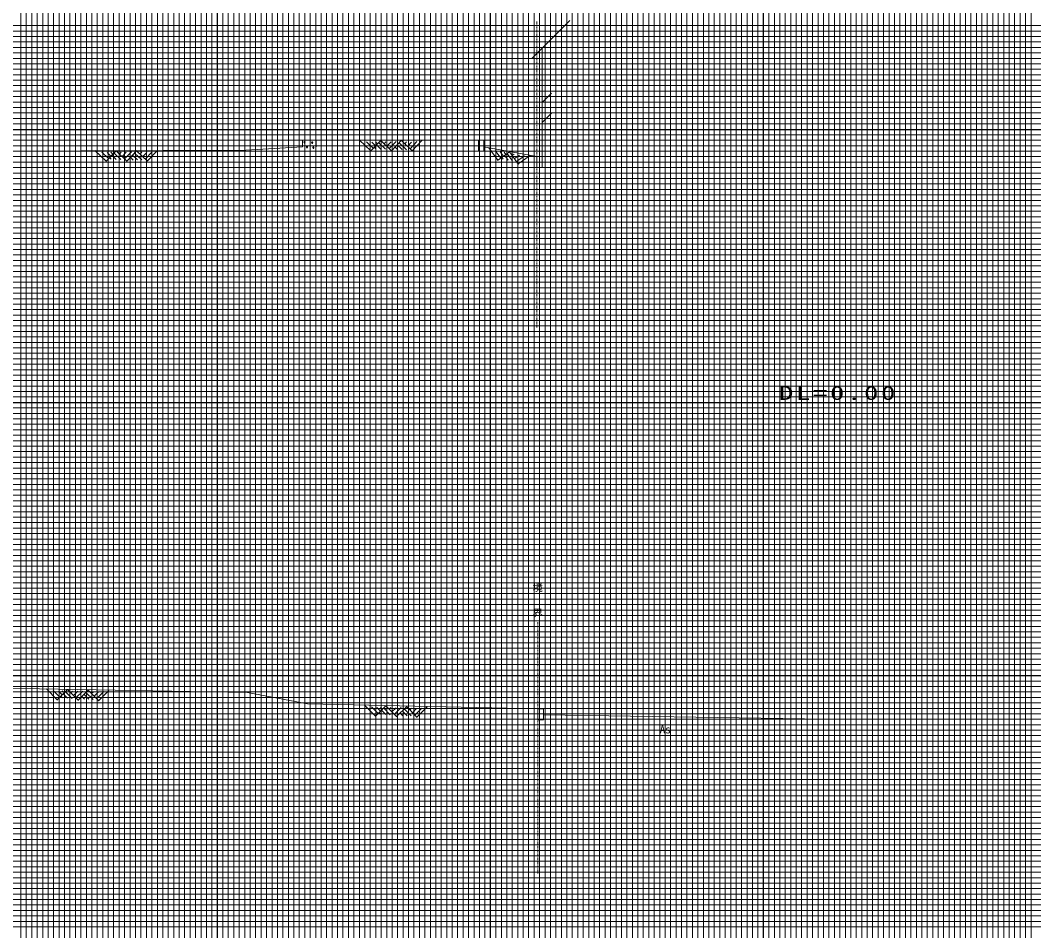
# Model space of a CAD drawing. Units: millimetres on the paper. Extents: x -400 to 400, y -1955 to 275.
# Drawn here: x -186.6 to -1, y -21.7 to 145 of the extents above; entities that cross this region are included whole.
import ezdxf
from ezdxf.enums import TextEntityAlignment as Align

# ---------------------------------------------------------------- set-up
doc = ezdxf.new("R2010")
doc.units = ezdxf.units.MM
doc.linetypes.add('DASHED_DOTTED', pattern=[9.25, 6, -1.5, 0.25, -1.5])
doc.linetypes.add('LONG_DASHED_DOTTED', pattern=[15.25, 12, -1.5, 0.25, -1.5])
doc.layers.add('0-0', color=7, linetype='Continuous')
doc.layers.add('0-1_レイヤ1', color=7, linetype='Continuous', lineweight=13)
doc.styles.add('@ＭＳ ゴシック', font='')
doc.styles.add('ＭＳ ゴシック', font='')
doc.styles.get('@ＭＳ ゴシック').set_extended_font_data('@MS Gothic')
doc.styles.get('ＭＳ ゴシック').set_extended_font_data('MS Gothic')

# ---------------------------------------------------------------- blocks, each defined once
blk = doc.blocks.new('EVOBLK_2011051147_62')
at = {"layer": '0-1_レイヤ1', "color": 131}
for p, q in [((234, 22), (234, 572)), ((235, 22), (235, 572)), ((236, 22), (236, 572)), ((237, 22), (237, 572)), ((238, 22), (238, 572)), ((239, 22), (239, 572)), ((241, 22), (241, 572)), ((242, 22), (242, 572)), ((243, 22), (243, 572)), ((244, 22), (244, 572)), ((245, 22), (245, 572)), ((246, 22), (246, 572)), ((247, 22), (247, 572)), ((248, 22), (248, 572)), ((249, 22), (249, 572)), ((251, 22), (251, 572)), ((252, 22), (252, 572)), ((253, 22), (253, 572)), ((254, 22), (254, 572)), ((255, 22), (255, 572)), ((256, 22), (256, 572)), ((257, 22), (257, 572)), ((258, 22), (258, 572)), ((259, 22), (259, 572)), ((261, 22), (261, 572)), ((262, 22), (262, 572)), ((263, 22), (263, 572)), ((264, 22), (264, 572)), ((265, 22), (265, 572)), ((266, 22), (266, 572)), ((267, 22), (267, 572)), ((268, 22), (268, 572)), ((269, 22), (269, 572)), ((271, 22), (271, 572)), ((272, 22), (272, 572)), ((273, 22), (273, 572)), ((274, 22), (274, 572)), ((275, 22), (275, 572)), ((276, 22), (276, 572)), ((277, 22), (277, 572)), ((278, 22), (278, 572)), ((279, 22), (279, 572)), ((281, 22), (281, 572)), ((282, 22), (282, 572)), ((283, 22), (283, 572)), ((284, 22), (284, 572)), ((285, 22), (285, 572)), ((286, 22), (286, 572)), ((287, 22), (287, 572)), ((288, 22), (288, 572)), ((289, 22), (289, 572)), ((291, 22), (291, 572)), ((292, 22), (292, 572)), ((293, 22), (293, 572)), ((294, 22), (294, 572)), ((295, 22), (295, 572)), ((296, 22), (296, 572)), ((297, 22), (297, 572)), ((298, 22), (298, 572)), ((299, 22), (299, 572)), ((301, 22), (301, 572)), ((302, 22), (302, 572)), ((303, 22), (303, 572)), ((304, 22), (304, 572)), ((305, 22), (305, 572)), ((306, 22), (306, 572)), ((307, 22), (307, 572)), ((308, 22), (308, 572)), ((309, 22), (309, 572)), ((311, 22), (311, 572)), ((312, 22), (312, 572)), ((313, 22), (313, 572)), ((314, 22), (314, 572)), ((315, 22), (315, 572)), ((316, 22), (316, 572)), ((317, 22), (317, 572)), ((318, 22), (318, 572)), ((319, 22), (319, 572)), ((321, 22), (321, 572)), ((322, 22), (322, 572)), ((323, 22), (323, 572)), ((324, 22), (324, 572)), ((325, 22), (325, 572)), ((326, 22), (326, 572)), ((327, 22), (327, 572)), ((328, 22), (328, 572)), ((329, 22), (329, 572)), ((331, 22), (331, 572)), ((332, 22), (332, 572)), ((333, 22), (333, 572)), ((334, 22), (334, 572)), ((335, 22), (335, 572)), ((336, 22), (336, 572)), ((337, 22), (337, 572)), ((338, 22), (338, 572)), ((339, 22), (339, 572)), ((341, 22), (341, 572)), ((342, 22), (342, 572)), ((343, 22), (343, 572)), ((344, 22), (344, 572)), ((345, 22), (345, 572)), ((346, 22), (346, 572)), ((347, 22), (347, 572)), ((348, 22), (348, 572)), ((349, 22), (349, 572)), ((351, 22), (351, 572)), ((352, 22), (352, 572)), ((353, 22), (353, 572)), ((354, 22), (354, 572)), ((355, 22), (355, 572)), ((356, 22), (356, 572)), ((357, 22), (357, 572)), ((358, 22), (358, 572)), ((359, 22), (359, 572)), ((361, 22), (361, 572)), ((362, 22), (362, 572)), ((363, 22), (363, 572)), ((364, 22), (364, 572)), ((365, 22), (365, 572)), ((366, 22), (366, 572)), ((367, 22), (367, 572)), ((368, 22), (368, 572)), ((369, 22), (369, 572)), ((371, 22), (371, 572)), ((372, 22), (372, 572)), ((373, 22), (373, 572)), ((374, 22), (374, 572)), ((375, 22), (375, 572)), ((376, 22), (376, 572)), ((377, 22), (377, 572)), ((378, 22), (378, 572)), ((379, 22), (379, 572)), ((381, 22), (381, 572)), ((382, 22), (382, 572)), ((383, 22), (383, 572)), ((384, 22), (384, 572)), ((385, 22), (385, 572)), ((386, 22), (386, 572)), ((387, 22), (387, 572)), ((388, 22), (388, 572)), ((389, 22), (389, 572)), ((391, 22), (391, 572)), ((392, 22), (392, 572)), ((393, 22), (393, 572)), ((394, 22), (394, 572)), ((395, 22), (395, 572)), ((396, 22), (396, 572)), ((397, 22), (397, 572)), ((398, 22), (398, 572)), ((399, 22), (399, 572)), ((401, 22), (401, 572)), ((402, 22), (402, 572)), ((403, 22), (403, 572)), ((404, 22), (404, 572)), ((405, 22), (405, 572)), ((406, 22), (406, 572)), ((407, 22), (407, 572)), ((408, 22), (408, 572)), ((409, 22), (409, 572)), ((411, 22), (411, 572)), ((412, 22), (412, 572)), ((413, 22), (413, 572)), ((414, 22), (414, 572)), ((415, 22), (415, 572)), ((416, 22), (416, 572)), ((417, 22), (417, 572)), ((418, 22), (418, 572)), ((419, 22), (419, 572)), ((20, 441), (820, 441)), ((20, 440), (820, 440)), ((20, 439), (820, 439)), ((20, 438), (820, 438)), ((20, 437), (820, 437)), ((20, 436), (820, 436)), ((20, 435), (820, 435)), ((20, 434), (820, 434)), ((20, 433), (820, 433)), ((20, 431), (820, 431)), ((20, 430), (820, 430)), ((20, 429), (820, 429)), ((20, 428), (820, 428)), ((20, 427), (820, 427)), ((20, 426), (820, 426)), ((20, 425), (820, 425)), ((20, 424), (820, 424)), ((20, 423), (820, 423)), ((20, 421), (820, 421)), ((20, 420), (820, 420)), ((20, 419), (820, 419)), ((20, 418), (820, 418)), ((20, 417), (820, 417)), ((20, 416), (820, 416)), ((20, 415), (820, 415)), ((20, 414), (820, 414)), ((20, 413), (820, 413)), ((20, 411), (820, 411)), ((20, 410), (820, 410)), ((20, 409), (820, 409)), ((20, 408), (820, 408)), ((20, 407), (820, 407)), ((20, 406), (820, 406)), ((20, 405), (820, 405)), ((20, 404), (820, 404)), ((20, 403), (820, 403)), ((20, 401), (820, 401)), ((20, 400), (820, 400)), ((20, 399), (820, 399)), ((20, 398), (820, 398)), ((20, 397), (820, 397)), ((20, 396), (820, 396)), ((20, 395), (820, 395)), ((20, 394), (820, 394)), ((20, 393), (820, 393)), ((20, 391), (820, 391)), ((20, 390), (820, 390)), ((20, 389), (820, 389)), ((20, 388), (820, 388)), ((20, 387), (820, 387)), ((20, 386), (820, 386)), ((20, 385), (820, 385)), ((20, 384), (820, 384)), ((20, 383), (820, 383)), ((20, 381), (820, 381)), ((20, 380), (820, 380)), ((20, 379), (820, 379)), ((20, 378), (820, 378)), ((20, 377), (820, 377)), ((20, 376), (820, 376)), ((20, 375), (820, 375)), ((20, 374), (820, 374)), ((20, 373), (820, 373)), ((20, 371), (820, 371)), ((20, 370), (820, 370)), ((20, 369), (820, 369)), ((20, 368), (820, 368)), ((20, 367), (820, 367)), ((20, 366), (820, 366)), ((20, 365), (820, 365)), ((20, 364), (820, 364)), ((20, 363), (820, 363)), ((20, 361), (820, 361)), ((20, 360), (820, 360)), ((20, 359), (820, 359)), ((20, 358), (820, 358)), ((20, 357), (820, 357)), ((20, 356), (820, 356)), ((20, 355), (820, 355)), ((20, 354), (820, 354)), ((20, 353), (820, 353)), ((20, 351), (820, 351)), ((20, 350), (820, 350)), ((20, 349), (820, 349)), ((20, 348), (820, 348)), ((20, 347), (820, 347)), ((20, 346), (820, 346)), ((20, 345), (820, 345)), ((20, 344), (820, 344)), ((20, 343), (820, 343)), ((20, 341), (820, 341)), ((20, 340), (820, 340)), ((20, 339), (820, 339)), ((20, 338), (820, 338)), ((20, 337), (820, 337)), ((20, 336), (820, 336)), ((20, 335), (820, 335)), ((20, 334), (820, 334)), ((20, 333), (820, 333)), ((20, 331), (820, 331)), ((20, 330), (820, 330)), ((20, 329), (820, 329)), ((20, 328), (820, 328)), ((20, 327), (820, 327)), ((20, 326), (820, 326)), ((20, 325), (820, 325)), ((20, 324), (820, 324)), ((20, 323), (820, 323)), ((20, 321), (820, 321)), ((20, 320), (820, 320)), ((20, 319), (820, 319)), ((20, 318), (820, 318)), ((20, 317), (820, 317)), ((20, 316), (820, 316)), ((20, 315), (820, 315)), ((20, 314), (820, 314)), ((20, 313), (820, 313)), ((20, 311), (820, 311)), ((20, 310), (820, 310)), ((20, 309), (820, 309)), ((20, 308), (820, 308)), ((20, 307), (820, 307)), ((20, 306), (820, 306)), ((20, 305), (820, 305)), ((20, 304), (820, 304)), ((20, 303), (820, 303)), ((20, 301), (820, 301)), ((20, 300), (820, 300)), ((20, 299), (820, 299)), ((20, 298), (820, 298)), ((20, 297), (820, 297)), ((20, 296), (820, 296)), ((20, 295), (820, 295)), ((20, 294), (820, 294)), ((20, 293), (820, 293)), ((20, 291), (820, 291)), ((20, 290), (820, 290)), ((20, 289), (820, 289)), ((20, 288), (820, 288)), ((20, 287), (820, 287)), ((20, 286), (820, 286)), ((20, 285), (820, 285)), ((20, 284), (820, 284)), ((20, 283), (820, 283)), ((20, 281), (820, 281)), ((20, 280), (820, 280)), ((20, 279), (820, 279)), ((20, 278), (820, 278)), ((20, 277), (820, 277)), ((20, 276), (820, 276))]:
    blk.add_line(p, q, dxfattribs=at)
at = {"layer": '0-1_レイヤ1', "color": 131, "lineweight": 18}
for p, q in [((240, 22), (240, 572)), ((250, 22), (250, 572)), ((260, 22), (260, 572)), ((280, 22), (280, 572)), ((290, 22), (290, 572)), ((300, 22), (300, 572)), ((310, 22), (310, 572)), ((330, 22), (330, 572)), ((340, 22), (340, 572)), ((350, 22), (350, 572)), ((360, 22), (360, 572)), ((380, 22), (380, 572)), ((390, 22), (390, 572)), ((400, 22), (400, 572)), ((410, 22), (410, 572)), ((20, 432), (820, 432)), ((20, 412), (820, 412)), ((20, 402), (820, 402)), ((20, 392), (820, 392)), ((20, 382), (820, 382)), ((20, 362), (820, 362)), ((20, 352), (820, 352)), ((20, 342), (820, 342)), ((20, 332), (820, 332)), ((20, 312), (820, 312)), ((20, 302), (820, 302)), ((20, 292), (820, 292)), ((20, 282), (820, 282))]:
    blk.add_line(p, q, dxfattribs=at)
at = {"layer": '0-1_レイヤ1', "color": 4, "lineweight": 25}
for p, q in [((270, 22), (270, 572)), ((320, 22), (320, 572)), ((370, 22), (370, 572)), ((20, 422), (820, 422)), ((20, 372), (820, 372)), ((20, 322), (820, 322))]:
    blk.add_line(p, q, dxfattribs=at)
blk = doc.blocks.new('CCURVE_ORG160')
at = {"layer": '0-1_レイヤ1', "linetype": 'LONG_DASHED_DOTTED', "lineweight": 25}
for start, end in [(90, 270), (270, 90)]:
    blk.add_arc((44312595.3, 34347764.4), 10, start, end, dxfattribs=at)
blk = doc.blocks.new('CCURVE_ORG161')
at = {"layer": '0-1_レイヤ1', "linetype": 'LONG_DASHED_DOTTED', "lineweight": 25}
for start, end in [(90, 270), (270, 90)]:
    blk.add_arc((44312641.2, 34347675.6), 10, start, end, dxfattribs=at)
blk = doc.blocks.new('CCURVE_ORG162')
at = {"layer": '0-1_レイヤ1', "linetype": 'LONG_DASHED_DOTTED', "lineweight": 25}
for start, end in [(90, 270), (270, 90)]:
    blk.add_arc((44312735.8, 34347757.3), 10, start, end, dxfattribs=at)
blk = doc.blocks.new('CCURVE_ORG163')
at = {"layer": '0-1_レイヤ1', "linetype": 'LONG_DASHED_DOTTED', "lineweight": 25}
for start, end in [(90, 270), (270, 90)]:
    blk.add_arc((44312757.9, 34347666), 10, start, end, dxfattribs=at)
blk = doc.blocks.new('EVOBLK_2011051147_37')
at = {"layer": '0-1_レイヤ1'}
for p, q in [((44307867.3, 34337756.3), (44308067.4, 34337555.6)), ((44307992.1, 34337726.2), (44308115, 34337603)), ((44308061.4, 34337549.6), (44308255.8, 34337743.4)), ((44308089.4, 34337715.2), (44308158.2, 34337646.1)), ((44308159.2, 34337723.2), (44308197.3, 34337685)), ((44308456, 34337542.5), (44308255.8, 34337743.4)), ((44308348.4, 34337713.9), (44308316.6, 34337682.3)), ((44308443.3, 34337712.2), (44308364.8, 34337634)), ((44308535.6, 34337715.8), (44308409, 34337589.6)), ((44308638.9, 34337737.7), (44308449.5, 34337549)), ((44308827.7, 34337536.6), (44308633, 34337731.9)), ((44309013.1, 34337728.3), (44308824.2, 34337540.1)), ((44308164.3, 34337593.3), (44308134.9, 34337622.8)), ((44308256.4, 34337586.4), (44308177.6, 34337665.5)), ((44308338.1, 34337582.3), (44308216.5, 34337704.3)), ((44308567.2, 34337565), (44308516.5, 34337615.8)), ((44308646.3, 34337566.2), (44308556.8, 34337656)), ((44308722.7, 34337562.2), (44308593.2, 34337692.2)), ((44308728.1, 34337705.1), (44308693.8, 34337670.9)), ((44308816.8, 34337696.2), (44308742.5, 34337622.1)), ((44308917.8, 34337706.3), (44308787.7, 34337576.7))]:
    blk.add_line(p, q, dxfattribs=at)
blk = doc.blocks.new('EVOBLK_2011051147_38')
at = {"layer": '0-1_レイヤ1'}
for p, q in [((44313696, 34337457.7), (44313895.4, 34337256.3)), ((44313820.7, 34337427.1), (44313943.1, 34337303.5)), ((44313889.3, 34337250.3), (44314084.4, 34337443.4)), ((44313917.9, 34337415.8), (44313986.5, 34337346.5)), ((44313987.7, 34337423.6), (44314025.7, 34337385.3)), ((44314084.5, 34337286.5), (44314006, 34337365.8)), ((44314166.2, 34337282.1), (44314045, 34337404.4)), ((44314284, 34337241.9), (44314084.4, 34337443.4)), ((44314176.9, 34337413.7), (44314145, 34337382.2)), ((44314271.8, 34337411.7), (44314193, 34337333.7)), ((44314364.1, 34337415), (44314237.1, 34337289.2)), ((44314467.4, 34337436.5), (44314277.5, 34337248.4)), ((44314474.3, 34337265), (44314385.2, 34337355)), ((44314550.7, 34337260.7), (44314421.6, 34337391.1)), ((44314655.6, 34337234.7), (44314461.6, 34337430.7)), ((44314556.6, 34337403.6), (44314522.2, 34337369.5)), ((44314645.2, 34337394.4), (44314570.7, 34337320.5)), ((44314746.3, 34337404.2), (44314615.8, 34337275)), ((44314841.7, 34337425.9), (44314652.2, 34337238.2)), ((44313992.4, 34337293.7), (44313963.1, 34337323.3)), ((44314395.2, 34337264), (44314344.7, 34337315))]:
    blk.add_line(p, q, dxfattribs=at)
blk = doc.blocks.new('EVOBLK_2011051147_41')
at = {"layer": '0-1_レイヤ1', "linetype": 'DASHED_DOTTED'}
blk.add_line((44316849.9, 34349982.5), (44316849.9, 34344370.3), dxfattribs=at)
at = {"layer": '0-1_レイヤ1'}
for p, q in [((44313602.6, 34347800), (44313807.5, 34347604.2)), ((44313728.1, 34347772.9), (44313853.9, 34347652.7)), ((44313801.7, 34347598), (44313991.3, 34347796.5)), ((44313825.7, 34347764.3), (44313896.1, 34347696.9)), ((44313895.2, 34347774), (44313934.2, 34347736.8)), ((44314077.5, 34347637.5), (44313953, 34347756.4)), ((44314196.4, 34347600.6), (44313991.3, 34347796.5)), ((44314084.6, 34347769.4), (44314053.6, 34347737)), ((44314179.5, 34347770), (44314102.9, 34347689.8)), ((44314271.7, 34347775.8), (44314148.2, 34347646.6)), ((44314374.4, 34347800.2), (44314189.7, 34347606.9)), ((44314462.5, 34347626.8), (44314329.8, 34347753.5)), ((44314568.1, 34347603.7), (44314368.7, 34347794.2)), ((44314464.4, 34347769.8), (44314431, 34347734.7)), ((44314553.3, 34347763), (44314480.8, 34347687.1)), ((44314654, 34347775.6), (44314527.1, 34347642.9)), ((44314748.8, 34347800), (44314564.5, 34347607.1)), ((44305999.9, 34347600), (44311519.9, 34347620)), ((44308754.8, 34347610), (44308960.5, 34347414.9)), ((44308880.4, 34347583.4), (44309006.7, 34347463.6)), ((44308954.6, 34347408.7), (44309143.5, 34347607.9)), ((44308978, 34347575.1), (44309048.7, 34347508)), ((44309047.5, 34347585), (44309086.6, 34347547.9)), ((44309230.3, 34347449.2), (44309105.4, 34347567.7)), ((44309349.3, 34347412.7), (44309143.5, 34347607.9)), ((44309236.9, 34347581.1), (44309206.1, 34347548.6)), ((44309331.8, 34347582), (44309255.5, 34347501.6)), ((44309424, 34347588.2), (44309301, 34347458.5)), ((44309526.6, 34347613), (44309342.6, 34347419)), ((44309615.3, 34347439.9), (44309482.2, 34347566.2)), ((44309721, 34347417.2), (44309520.9, 34347607)), ((44309616.7, 34347582.9), (44309583.4, 34347547.7)), ((44309705.6, 34347576.5), (44309633.4, 34347500.3)), ((44309806.3, 34347589.4), (44309679.9, 34347456.2)), ((44309901, 34347614.1), (44309717.4, 34347420.6)), ((44313903.5, 34347644.3), (44313873.3, 34347673.1)), ((44313995.8, 34347639.6), (44313915.1, 34347716.7)), ((44314307, 34347625.8), (44314255.1, 34347675.3)), ((44314386, 34347628.9), (44314294.4, 34347716.5)), ((44309056.2, 34347455.4), (44309026, 34347484)), ((44309148.6, 34347451), (44309067.6, 34347527.8)), ((44309459.8, 34347438.3), (44309407.7, 34347487.7)), ((44309538.8, 34347441.7), (44309446.9, 34347529))]:
    blk.add_line(p, q, dxfattribs=at)
blk = doc.blocks.new('EVOBLK_2011051147_42')
at = {"layer": '0-1_レイヤ1'}
for p, q in [((44315968.1, 34347663.6), (44316133.8, 34347433.7)), ((44316086.6, 34347614.1), (44316188.3, 34347472.9)), ((44316126.9, 34347428.7), (44316349.6, 34347589.2)), ((44316180.9, 34347587.7), (44316237.9, 34347508.7)), ((44316251, 34347584.6), (44316282.5, 34347540.9)), ((44316405.3, 34347417.1), (44316304.6, 34347556.8)), ((44316515.4, 34347359), (44316349.6, 34347589.2)), ((44316436.4, 34347545.4), (44316400, 34347519.2)), ((44316235.4, 34347455.6), (44316211.1, 34347489.4)), ((44316325.3, 34347434.1), (44316260.1, 34347524.7)), ((44316529.8, 34347528.7), (44316439.9, 34347463.9)), ((44316621.5, 34347517.6), (44316476.5, 34347413.1)), ((44316726.9, 34347522.8), (44316510, 34347366.5))]:
    blk.add_line(p, q, dxfattribs=at)
blk = doc.blocks.new('円 中塗り_159')
at = {"layer": '0-1_レイヤ1'}
blk.add_circle((44312595.3, 34347764.4), 10, dxfattribs=at)
blk = doc.blocks.new('円 中塗り_160')
at = {"layer": '0-1_レイヤ1'}
blk.add_circle((44312641.2, 34347675.6), 10, dxfattribs=at)
blk = doc.blocks.new('円 中塗り_161')
at = {"layer": '0-1_レイヤ1'}
blk.add_circle((44312735.8, 34347757.3), 10, dxfattribs=at)
blk = doc.blocks.new('円 中塗り_162')
at = {"layer": '0-1_レイヤ1'}
blk.add_circle((44312757.9, 34347666), 10, dxfattribs=at)
blk = doc.blocks.new('測量図')
at = {"layer": '0-1_レイヤ1'}
for p, q in [((44317455.3, 34349993.7), (44316763.7, 34349302.1)), ((44316949.9, 34349488.3), (44316949.9, 34347300)), ((44317117.3, 34348662), (44316956.8, 34348501.5)), ((44317117.3, 34348293.3), (44316949.9, 34348125.9)), ((44312559.9, 34347800), (44312559.9, 34347680)), ((44312559.9, 34347800), (44315879.9, 34347800)), ((44312809.9, 34347800), (44312809.9, 34347680)), ((44315779.9, 34347800), (44315779.9, 34347600)), ((44315879.9, 34347800), (44315879.9, 34347600)), ((44311519.9, 34347620), (44312559.9, 34347680)), ((44315779.9, 34347600), (44315879.9, 34347600)), ((44315879.9, 34347680), (44316849.9, 34347500)), ((44316849.9, 34347500), (44316949.9, 34347500)), ((44316849.9, 34347500), (44316849.9, 34347300)), ((44316849.9, 34347300), (44316949.9, 34347300)), ((44323992.7, 34343000), (44320990.2, 34343000)), ((44316969.9, 34337390), (44316869.9, 34337390)), ((44316869.9, 34337390), (44316869.9, 34337190)), ((44316969.9, 34337390), (44316969.9, 34337190)), ((44316869.9, 34337190), (44316969.9, 34337190)), ((44316969.9, 34337280), (44321749.9, 34337210))]:
    blk.add_line(p, q, dxfattribs=at)
at = {"layer": '0-1_レイヤ1', "linetype": 'DASHED_DOTTED'}
blk.add_line((44316869.9, 34338976.6), (44316869.9, 34334370.3), dxfattribs=at)
at = {"layer": '0-1_レイヤ1'}
blk.add_lwpolyline([(44305999.9, 34337790), (44311549.9, 34337690), (44312649.9, 34337480), (44316869.9, 34337390)], dxfattribs=at)
at = {"layer": '0-0'}
for name in ['EVOBLK_2011051147_41', '円 中塗り_159', '円 中塗り_161', '円 中塗り_160', '円 中塗り_162', 'EVOBLK_2011051147_42', 'EVOBLK_2011051147_37', 'EVOBLK_2011051147_38']:
    blk.add_blockref(name, (0, 0), dxfattribs=at)
at = {"layer": '0-1_レイヤ1'}
for name in ['CCURVE_ORG160', 'CCURVE_ORG162', 'CCURVE_ORG161', 'CCURVE_ORG163']:
    blk.add_blockref(name, (0, 0), dxfattribs=at)
at = {"layer": '0-1_レイヤ1', "style": 'ＭＳ ゴシック'}
blk.add_text('As', height=146.6, dxfattribs=at).set_placement((44319101.3, 34336897.2), align=Align.BOTTOM_LEFT)
at = {"layer": '0-1_レイヤ1', "insert": (44321284.6, 34343042.2), "char_height": 256.6, "attachment_point": 7, "style": 'ＭＳ ゴシック'}
blk.add_mtext('\\T1.19;\\W1.5;DL=0.00', dxfattribs=at)
at = {"layer": '0-1_レイヤ1', "insert": (44316777.5, 34339705.8), "char_height": 134.4, "attachment_point": 7, "rotation": 270, "style": '@ＭＳ ゴシック'}
blk.add_mtext('\\T1.27;境\u3000界', dxfattribs=at)

msp = doc.modelspace()

# ---------------------------------------------------------------- block references
at = {"layer": '0-0'}
msp.add_blockref('EVOBLK_2011051147_62', (-420.5, -297), dxfattribs=at)
at = {"layer": '0-0', "xscale": 0.01, "yscale": 0.01}
msp.add_blockref('測量図', (-443260.5, -343355), dxfattribs=at)

doc.saveas('drawing.dxf')
